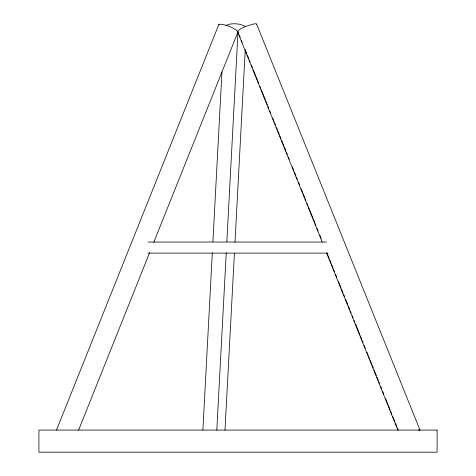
<?xml version="1.0" encoding="UTF-8"?>
<svg xmlns="http://www.w3.org/2000/svg" width="476" height="476" viewBox="0 0 476 476"><rect width="100%" height="100%" fill="white"/><g stroke="black" fill="none" stroke-linecap="round" stroke-linejoin="round"><path stroke-width="0.71" d="M202.883 430.078L212.314 252.857M212.909 241.737L221.947 71.93M216.806 430.078L226.237 252.857M226.832 241.737L238 31.886L238.833 33.957M224.999 430.078L234.412 253.345M235.001 242.207L245.241 49.879M237.5 31.589L239.827 29.322A9.341 1.529 -21.9 0 1 246.395 26.198L253.351 24.05A12.001 1.969 -21.9 0 1 256.623 24.127L419.993 430.078L419.368 430.066M256.469 24.687L256.623 24.127M56.489 430.078L218.841 24.484L219.347 24.157C225.933 24.591 232.699 27.192 237.851 31.309M78.611 430.078L149.601 252.72M153.748 242.367L238 31.886M225.904 25.401L230.021 24.098A12.001 4.802 3 0 1 238.416 24.068L241.058 24.591L245.015 26.251M418.511 430.078L419.475 430.072M147.994 242.046L326.548 242.046M147.994 253.107L328.006 253.107M239.386 35.331L240.219 37.402M241.326 40.157L242.159 42.221M245.211 49.801L246.871 53.931M247.425 55.311L248.811 58.756M249.364 60.137L250.197 62.201M251.31 64.956L252.417 67.711M253.25 69.776L255.469 75.291M256.023 76.666L257.409 80.111M257.962 81.491L258.795 83.556M259.902 86.311L260.735 88.381M261.288 89.756L265.447 100.091M266.001 101.471L267.387 104.91M267.94 106.291L268.773 108.355M269.886 111.11L270.713 113.181M272.659 118L274.045 121.445M274.598 122.826L275.431 124.891M276.538 127.645L277.371 129.716M277.925 131.09L279.311 134.535M279.864 135.916L280.971 138.671M281.804 140.735L284.023 146.245M284.577 147.625L285.963 151.071M286.516 152.445L287.349 154.516M288.462 157.27L289.289 159.335M292.341 166.915L294.001 171.051M294.561 172.425L295.947 175.87M296.5 177.25L297.333 179.315M298.44 182.07L299.547 184.825M301.213 188.96L302.599 192.405M303.152 193.78L304.539 197.225M305.092 198.605L305.925 200.67M307.032 203.425L307.865 205.495M308.418 206.87L312.577 217.205M313.137 218.585L314.523 222.03M315.076 223.405L315.909 225.469M317.016 228.23L318.123 230.985M319.789 235.114L321.175 238.559M326.994 253.03L329.213 258.539M329.767 259.92L331.153 263.365M331.712 264.739L333.099 268.184M333.652 269.565L334.485 271.629M335.592 274.384L336.699 277.139M338.365 281.274L341.137 288.164M341.691 289.539L343.077 292.984M343.63 294.364L344.463 296.429M345.57 299.184L347.789 304.7M348.343 306.074L349.729 309.519M350.288 310.899L351.115 312.964M352.228 315.719L353.055 317.784M354.168 320.544L354.721 321.919M355.554 323.983L359.713 334.319M360.267 335.699L361.653 339.144M362.206 340.518L363.039 342.589M364.146 345.344L365.259 348.099M366.919 352.234L368.305 355.673M368.858 357.054L369.691 359.118M370.245 360.499L371.631 363.944M372.19 365.318L373.297 368.079M374.13 370.144L376.349 375.653M376.903 377.034L378.289 380.479M378.842 381.853L379.675 383.924M380.782 386.679L381.615 388.743M382.722 391.498L383.834 394.253M385.495 398.388L388.267 405.278M388.821 406.653L390.207 410.098M390.766 411.478L391.873 414.233M392.706 416.298L394.925 421.813M395.479 423.188L396.865 426.633M397.418 428.013L398.251 430.078M237.625 31.886L322.187 242.004M326.619 253.03L397.871 430.078M218.841 24.484L218.99 25.061M437.093 430.078L38.907 430.078L38.907 452.2L437.093 452.2L437.093 430.078"/></g></svg>
